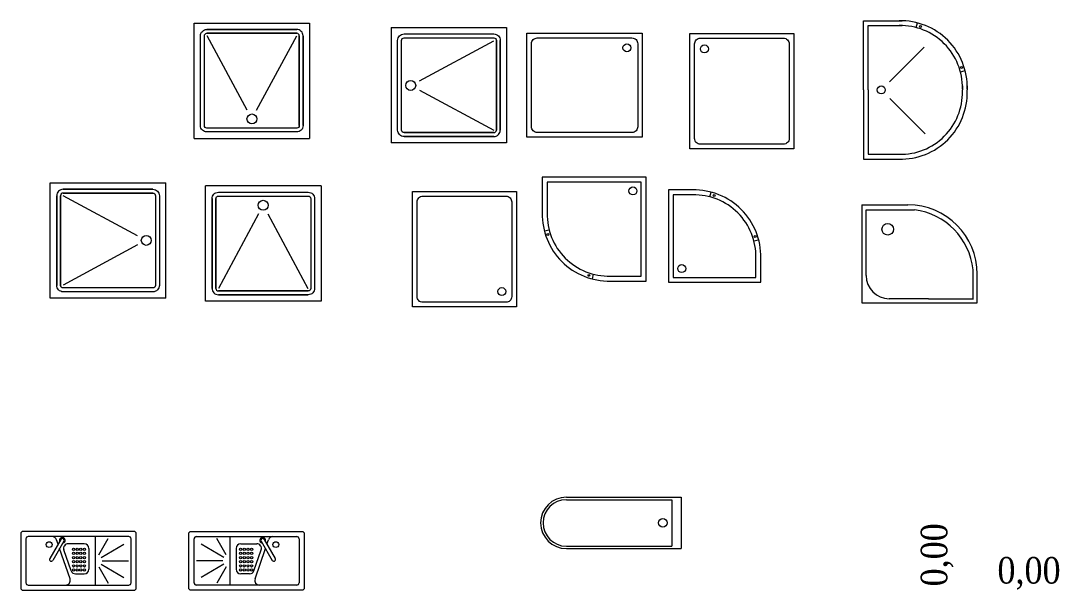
# Model space of a CAD drawing. Header units: millimetres. Extents: x -497 to 40677, y -388 to 21547.
# Drawn here: x 22556 to 31551, y 9958 to 14895 of the extents above; entities that cross this region are included whole.
import ezdxf

# ---------------------------------------------------------------- set-up
doc = ezdxf.new("R2010")
doc.units = ezdxf.units.MM
doc.layers.add('B-SANTECH', color=123, linetype='Continuous')
doc.layers.add('SANTEH', color=30, linetype='Continuous')
doc.styles.get("Standard").update_dxf_attribs({"font": 'times.ttf', "width": 0.9, "height": 400})

msp = doc.modelspace()

# ---------------------------------------------------------------- linework, layer by layer
at = {"lineweight": 9}
for p, q in [((25057.5, 14874.9), (25057.5, 13874.9)), ((24518.8, 14118.5), (24171.7, 14763.8)), ((24599.4, 14118.5), (24946.4, 14763.8)), ((25765.1, 14835.8), (25765.1, 13835.8)), ((26008.7, 14374.6), (26654, 14721.6)), ((30081.3, 14366.4), (30382, 14667.2)), ((26008.7, 14294), (26654, 13946.9)), ((30084.7, 14219.5), (30390.1, 13914.1)), ((24057.5, 13874.9), (25057.5, 13874.9)), ((26765.1, 13835.8), (25765.1, 13835.8)), ((22812.4, 13489.6), (23812.4, 13489.6)), ((23812.4, 12489.6), (23812.4, 13489.6)), ((24157.5, 12463.7), (24157.5, 13463.7)), ((25157.5, 13463.7), (24157.5, 13463.7)), ((23568.8, 13031.4), (22923.5, 13378.4)), ((29840.9, 13298.7), (29840.9, 12448.7)), ((29840.9, 13298.7), (30240.9, 13298.7)), ((29879, 12914.7), (29879, 13257)), ((29879, 13257), (30296.8, 13257)), ((24615.6, 13220.2), (24268.6, 12574.8)), ((24696.2, 13220.2), (25043.2, 12574.8)), ((23568.8, 12950.8), (22923.5, 12603.8)), ((29879, 12685), (29879, 12914.7)), ((30805.4, 12485), (30805.4, 12736.5)), ((30840.9, 12448.7), (30840.9, 12698.7)), ((29840.9, 12448.7), (30840.9, 12448.7)), ((30418.3, 12485), (30079, 12485)), ((30418.3, 12485), (30808.3, 12485)), ((27282.1, 10764.1), (27794.1, 10764.1)), ((27282.1, 10742.8), (27794.1, 10742.8)), ((27794.1, 10764.1), (28277.7, 10764.1)), ((27794.1, 10742.8), (28196.7, 10742.8)), ((28196.7, 10742.8), (28196.7, 10340)), ((28277.7, 10764.1), (28277.7, 10318.7)), ((27282.1, 10340), (27794.1, 10340)), ((27282.1, 10318.7), (27794.1, 10318.7)), ((27794.1, 10340), (28196.7, 10340)), ((27794.1, 10318.7), (28277.7, 10318.7))]:
    msp.add_line(p, q, dxfattribs=at)
for points in [[(24057.5, 13874.9), (24057.5, 14874.9), (25057.5, 14874.9)], [(25765.1, 14835.8), (26765.1, 14835.8), (26765.1, 13835.8)], [(23812.4, 12489.6), (22812.4, 12489.6), (22812.4, 13489.6)], [(25157.5, 13463.7), (25157.5, 12463.7), (24157.5, 12463.7)]]:
    msp.add_lwpolyline(points, dxfattribs=at)
for points in [[(24113.1, 13986), (24113.1, 14763.8, -0.414214), (24168.6, 14819.4), (24946.4, 14819.4, -0.141372)], [(25001.9, 14763.8), (25001.9, 13986, -0.414214), (24946.4, 13930.5), (24168.6, 13930.5, -0.414214), (24113.1, 13986)], [(24146.4, 13986), (24146.4, 14763.8, -0.414214), (24168.6, 14786), (24946.4, 14786, -0.139565)], [(24968.6, 14763.8), (24968.6, 13986, -0.414214), (24946.4, 13963.8), (24168.6, 13963.8, -0.414214), (24146.4, 13986)], [(25001.9, 13986), (25001.9, 14763.8, 0.414214), (24946.4, 14819.4), (24168.6, 14819.4, 0.141372)], [(24968.6, 13986), (24968.6, 14763.8, 0.414214), (24946.4, 14786), (24168.6, 14786, 0.139565)], [(26654, 13891.4), (25876.3, 13891.4, -0.414214), (25820.7, 13946.9), (25820.7, 14724.7, -0.414214), (25876.3, 14780.3)], [(25876.3, 14780.3), (26654, 14780.3, -0.414214), (26709.6, 14724.7), (26709.6, 13946.9, -0.141372)], [(26654, 13924.7), (25876.3, 13924.7, -0.414214), (25854, 13946.9), (25854, 14724.7, -0.414214), (25876.3, 14746.9)], [(25876.3, 14746.9), (26654, 14746.9, -0.414214), (26676.3, 14724.7), (26676.3, 13946.9, -0.139565)], [(25876.3, 13924.7), (26654, 13924.7, 0.414214), (26676.3, 13946.9), (26676.3, 14724.7, 0.139565)], [(25876.3, 13891.4), (26654, 13891.4, 0.414214), (26709.6, 13946.9), (26709.6, 14724.7, 0.141372)], [(23701.2, 13434), (22923.5, 13434, 0.414214), (22867.9, 13378.4), (22867.9, 12600.7, 0.141372)], [(22923.5, 13434), (23701.2, 13434, -0.414214), (23756.8, 13378.4), (23756.8, 12600.7, -0.414214), (23701.2, 12545.1)], [(24213, 12574.8), (24213, 13352.6, -0.414214), (24268.6, 13408.2), (25046.3, 13408.2, -0.414214), (25101.9, 13352.6)], [(23701.2, 12545.1), (22923.5, 12545.1, -0.414214), (22867.9, 12600.7), (22867.9, 13378.4, -0.141372)], [(23701.2, 13400.7), (22923.5, 13400.7, 0.414214), (22901.2, 13378.4), (22901.2, 12600.7, 0.139565)], [(23701.2, 12578.4), (22923.5, 12578.4, -0.414214), (22901.2, 12600.7), (22901.2, 13378.4, -0.139565)], [(22923.5, 13400.7), (23701.2, 13400.7, -0.414214), (23723.5, 13378.4), (23723.5, 12600.7, -0.414214), (23701.2, 12578.4)], [(24213, 13352.6), (24213, 12574.8, 0.414214), (24268.6, 12519.3), (25046.3, 12519.3, 0.141372)], [(24246.3, 12574.8), (24246.3, 13352.6, -0.414214), (24268.6, 13374.8), (25046.3, 13374.8, -0.414214), (25068.6, 13352.6)], [(24246.3, 13352.6), (24246.3, 12574.8, 0.414214), (24268.6, 12552.6), (25046.3, 12552.6, 0.139565)], [(25068.6, 13352.6), (25068.6, 12574.8, -0.414214), (25046.3, 12552.6), (24268.6, 12552.6, -0.139565)], [(25101.9, 13352.6), (25101.9, 12574.8, -0.414214), (25046.3, 12519.3), (24268.6, 12519.3, -0.141372)]]:
    msp.add_lwpolyline(points, format="xyb", dxfattribs=at)
for centre, radius in [((25933.8, 14334.3), 43.3), ((24559.1, 14043.5), 43.3), ((24655.9, 13295.1), 43.3), ((30065.9, 13087), 50), ((23643.7, 12991.1), 43.3), ((28118.5, 10541.4), 37.3)]:
    msp.add_circle(centre, radius, dxfattribs=at)
for centre, radius, start, end in [((30240.9, 12698.7), 600, 0, 90), ((30222.4, 12675.5), 586.2, 5.9689, 82.70299), ((30079, 12685), 200, 180, 270), ((27282.1, 10541.4), 222.7, 90, 270), ((27282.1, 10541.4), 201.4, 90, 270)]:
    msp.add_arc(centre, radius, start, end, dxfattribs=at)
at = {"layer": 'B-SANTECH', "color": 0, "lineweight": 9}
for p, q in [((29854.6, 14294.7), (29854.6, 14894.7)), ((29854.6, 14894.7), (30190.8, 14894.7)), ((29896.8, 14294.7), (29896.8, 14852.5)), ((29896.8, 14852.5), (30190.8, 14852.5)), ((30313, 14835.2), (30323.6, 14876.1)), ((30695.1, 14453.1), (30736, 14463.7)), ((30712.4, 14330.9), (30712.4, 14294.7)), ((30754.6, 14330.9), (30754.6, 14294.7)), ((29854.6, 14294.7), (29854.6, 13694.7)), ((29896.8, 14294.7), (29896.8, 13736.9)), ((30712.4, 14258.4), (30712.4, 14294.7)), ((30754.6, 14258.4), (30754.6, 14294.7)), ((29854.6, 13694.7), (30190.8, 13694.7)), ((29896.8, 13736.9), (30190.8, 13736.9)), ((27973.7, 13538.5), (27073.7, 13538.5)), ((27073.7, 13538.5), (27073.7, 13202.3)), ((27931.5, 13496.3), (27115.9, 13496.3)), ((27115.9, 13496.3), (27115.9, 13202.3)), ((27931.5, 12680.7), (27931.5, 13496.3)), ((27973.7, 12638.5), (27973.7, 13538.5)), ((28166.2, 13427.9), (28166.2, 12817.1)), ((28234.4, 13427.9), (28166.2, 13427.9)), ((28402.5, 13427.9), (28234.4, 13427.9)), ((28524.6, 13368.4), (28535.3, 13409.3)), ((28208.4, 13385.7), (28208.4, 12817.1)), ((28234.4, 13385.7), (28208.4, 13385.7)), ((28402.5, 13385.7), (28234.4, 13385.7)), ((27133.2, 13080.1), (27092.3, 13069.4)), ((28906.8, 12986.3), (28947.6, 12996.9)), ((28924, 12817.1), (28924, 12864.1)), ((28966.2, 12817.1), (28966.2, 12864.1)), ((28166.2, 12817.1), (28166.2, 12627.9)), ((28208.4, 12817.1), (28208.4, 12670.1)), ((28924, 12670.1), (28924, 12817.1)), ((28966.2, 12627.9), (28966.2, 12817.1)), ((27515.4, 12697.9), (27504.7, 12657.1)), ((27637.5, 12680.7), (27931.5, 12680.7)), ((27637.5, 12638.5), (27973.7, 12638.5)), ((28166.2, 12627.9), (28234.4, 12627.9)), ((28208.4, 12670.1), (28234.4, 12670.1)), ((28234.4, 12670.1), (28924, 12670.1)), ((28234.4, 12627.9), (28966.2, 12627.9))]:
    msp.add_line(p, q, dxfattribs=at)
for points in [[(27940.1, 14786), (27940.1, 13886), (26940.1, 13886), (26940.1, 14786), (27940.1, 14786)], [(28352.7, 14783.9), (29252.7, 14783.9), (29252.7, 13783.9), (28352.7, 13783.9), (28352.7, 14783.9)], [(26849.2, 12414), (25949.2, 12414), (25949.2, 13414), (26849.2, 13414), (26849.2, 12414)]]:
    msp.add_lwpolyline(points, dxfattribs=at)
for points in [[(27900.1, 14696), (27900.1, 13976, -0.414214), (27850.1, 13926), (27030.1, 13926, -0.414214), (26980.1, 13976), (26980.1, 14696, -0.414214), (27030.1, 14746), (27850.1, 14746, -0.414214)], [(28442.7, 14743.9), (29162.7, 14743.9, -0.414214), (29212.7, 14693.9), (29212.7, 13873.9, -0.414214), (29162.7, 13823.9), (28442.7, 13823.9, -0.414214), (28392.7, 13873.9), (28392.7, 14693.9, -0.414214)], [(26759.2, 12454), (26039.2, 12454, -0.414214), (25989.2, 12504), (25989.2, 13324, -0.414214), (26039.2, 13374), (26759.2, 13374, -0.414214), (26809.2, 13324), (26809.2, 12504, -0.414214)]]:
    msp.add_lwpolyline(points, format="xyb", close=True, dxfattribs=at)
for centre, radius in [((30350.2, 14845.7), 8.32), ((27806.8, 14660.1), 34.5), ((28478.6, 14650.6), 34.5), ((30705.6, 14490.3), 8.32), ((30009.5, 14294.7), 34.5), ((27858.7, 13419.8), 34.5), ((28561.9, 13378.9), 8.32), ((27122.7, 13042.9), 8.32), ((28917.3, 13023.5), 8.32), ((28281.3, 12746.5), 34.5), ((27478.1, 12687.5), 8.32), ((26723.3, 12547.3), 34.5)]:
    msp.add_circle(centre, radius, dxfattribs=at)
for centre, radius, start, end in [((30177.7, 14317.8), 577, 358.69668, 91.30332), ((30177.7, 14317.8), 534.8, 358.69668, 91.30332), ((30177.7, 14271.6), 577, 268.69668, 1.30332), ((30177.7, 14271.6), 534.8, 268.69668, 1.30332), ((28389.4, 12851), 577, 358.69668, 91.30332), ((28389.4, 12851), 534.8, 358.69668, 91.30332), ((27650.6, 13215.4), 577, 178.69668, 271.30332), ((27650.6, 13215.4), 534.8, 178.69668, 271.30332)]:
    msp.add_arc(centre, radius, start, end, dxfattribs=at)
at = {"layer": 'SANTEH', "color": 0, "lineweight": 9}
for p, q in [((22601.4, 10402.8), (22601.4, 10022.8)), ((23201.4, 10422.8), (22621.4, 10422.8)), ((22903.4, 10397.9), (22807.3, 10231.6)), ((22929.3, 10382.9), (22833.3, 10216.6)), ((22879.3, 10356.3), (22865.7, 10395.8)), ((23106.4, 10360.8), (22967.4, 10360.8)), ((23491.4, 10422.8), (23201.4, 10422.8)), ((23201.4, 10422.8), (23201.4, 10002.8)), ((23231.7, 10265.2), (23313.2, 10406.4)), ((23253.9, 10243.1), (23450.2, 10356.5)), ((23511.4, 10022.8), (23511.4, 10402.8)), ((24057, 10022.8), (24057, 10402.8)), ((24077, 10422.8), (24367, 10422.8)), ((24314.5, 10243.1), (24118.2, 10356.5)), ((24336.7, 10265.2), (24255.2, 10406.4)), ((24367, 10422.8), (24367, 10002.8)), ((24367, 10422.8), (24947, 10422.8)), ((24462, 10360.8), (24601, 10360.8)), ((24639.1, 10382.9), (24735.1, 10216.6)), ((24665, 10397.9), (24761.1, 10231.6)), ((24689.1, 10356.3), (24702.7, 10395.8)), ((24967, 10402.8), (24967, 10022.8)), ((22983.1, 10055.8), (22892.3, 10318.7)), ((22992.1, 10126.8), (22929.6, 10307.8)), ((23146.4, 10320.8), (23146.4, 10139.8)), ((24422, 10320.8), (24422, 10139.8)), ((24576.3, 10126.8), (24638.8, 10307.8)), ((24585.3, 10055.8), (24676.1, 10318.7)), ((23253.9, 10182.5), (23450.2, 10069.1)), ((23262, 10212.8), (23488.7, 10212.8)), ((24306.4, 10212.8), (24079.7, 10212.8)), ((24314.5, 10182.5), (24118.2, 10069.1)), ((23029.9, 10099.8), (23106.4, 10099.8)), ((23231.7, 10160.3), (23313.2, 10019.1)), ((24336.7, 10160.3), (24255.2, 10019.1)), ((24538.5, 10099.8), (24462, 10099.8)), ((22621.4, 10002.8), (23201.4, 10002.8)), ((23201.4, 10002.8), (23491.4, 10002.8)), ((24367, 10002.8), (24077, 10002.8)), ((24947, 10002.8), (24367, 10002.8))]:
    msp.add_line(p, q, dxfattribs=at)
for points in [[(23556.4, 9977.8), (23556.4, 10447.8, 0.414214), (23536.4, 10467.8), (22576.4, 10467.8, 0.414214), (22556.4, 10447.8), (22556.4, 9977.8, 0.414214), (22576.4, 9957.8), (23536.4, 9957.8, 0.414214)], [(24012, 9977.8), (24012, 10447.8, -0.414214), (24032, 10467.8), (24992, 10467.8, -0.414214), (25012, 10447.8), (25012, 9977.8, -0.414214), (24992, 9957.8), (24032, 9957.8, -0.414214)]]:
    msp.add_lwpolyline(points, format="xyb", close=True, dxfattribs=at)
for centre, radius in [((22802.7, 10353.2), 25), ((24765.7, 10353.2), 25), ((23013.3, 10313.1), 10.1), ((23013.3, 10277.2), 10.1), ((23044.9, 10313.1), 10.1), ((23044.9, 10277.2), 10.1), ((23076.5, 10313.1), 10.1), ((23076.5, 10277.2), 10.1), ((23108.2, 10313.1), 10.1), ((23108.2, 10277.2), 10.1), ((24460.2, 10313.1), 10.1), ((24460.2, 10277.2), 10.1), ((24491.9, 10313.1), 10.1), ((24491.9, 10277.2), 10.1), ((24523.5, 10313.1), 10.1), ((24523.5, 10277.2), 10.1), ((24555.1, 10313.1), 10.1), ((24555.1, 10277.2), 10.1), ((23013.3, 10241.3), 10.1), ((23013.3, 10205.3), 10.1), ((23013.3, 10169.4), 10.1), ((23044.9, 10241.3), 10.1), ((23044.9, 10205.3), 10.1), ((23044.9, 10169.4), 10.1), ((23076.5, 10241.3), 10.1), ((23076.5, 10205.3), 10.1), ((23076.5, 10169.4), 10.1), ((23108.2, 10241.3), 10.1), ((23108.2, 10205.3), 10.1), ((23108.2, 10169.4), 10.1), ((24460.2, 10241.3), 10.1), ((24460.2, 10205.3), 10.1), ((24460.2, 10169.4), 10.1), ((24491.9, 10241.3), 10.1), ((24491.9, 10205.3), 10.1), ((24491.9, 10169.4), 10.1), ((24523.5, 10241.3), 10.1), ((24523.5, 10205.3), 10.1), ((24523.5, 10169.4), 10.1), ((24555.1, 10241.3), 10.1), ((24555.1, 10205.3), 10.1), ((24555.1, 10169.4), 10.1), ((23013.3, 10133.5), 10.1), ((23044.9, 10133.5), 10.1), ((23076.5, 10133.5), 10.1), ((23108.2, 10133.5), 10.1), ((24460.2, 10133.5), 10.1), ((24491.9, 10133.5), 10.1), ((24523.5, 10133.5), 10.1), ((24555.1, 10133.5), 10.1)]:
    msp.add_circle(centre, radius, dxfattribs=at)
for centre, radius, start, end in [((22621.4, 10402.8), 20, 90, 180), ((22827.9, 10382.8), 40, 19.04662, 90), ((22916.4, 10390.4), 25, 276.8699, 203.1301), ((22916.4, 10390.4), 15, 330, 150), ((22967.4, 10320.8), 40, 90, 199.04662), ((23106.4, 10320.8), 40, 0, 90), ((23491.4, 10402.8), 20, 0, 90), ((24077, 10402.8), 20, 90, 180), ((24462, 10320.8), 40, 90, 180), ((24601, 10320.8), 40, 340.95338, 90), ((24652, 10390.4), 25, 336.8699, 263.1301), ((24652, 10390.4), 15, 30, 210), ((24740.5, 10382.8), 40, 90, 160.95338), ((24947, 10402.8), 20, 0, 90), ((22820.3, 10224.1), 15, 150, 330), ((24748.1, 10224.1), 15, 210, 30), ((23029.9, 10139.8), 40, 199.04662, 270), ((23106.4, 10139.8), 40, 270, 0), ((24462, 10139.8), 40, 180, 270), ((24538.5, 10139.8), 40, 270, 340.95338), ((22621.4, 10022.8), 20, 180, 270), ((22945.3, 10042.8), 40, 270, 19.04662), ((23491.4, 10022.8), 20, 270, 0), ((24077, 10022.8), 20, 180, 270), ((24623.1, 10042.8), 40, 160.95338, 270), ((24947, 10022.8), 20, 270, 0)]:
    msp.add_arc(centre, radius, start, end, dxfattribs=at)

# ---------------------------------------------------------------- texts
at = {"insert": (30351.8, 9991.2), "char_height": 230, "attachment_point": 1, "rotation": 90}
msp.add_mtext_dynamic_manual_height_columns('0,00', width=139.337, gutter_width=12.5, heights=[0], dxfattribs=at)
at = {"insert": (31016.1, 10245.7), "char_height": 230, "attachment_point": 1}
msp.add_mtext_dynamic_manual_height_columns('0,00', width=139.337, gutter_width=12.5, heights=[0], dxfattribs=at)

doc.saveas('drawing.dxf')
